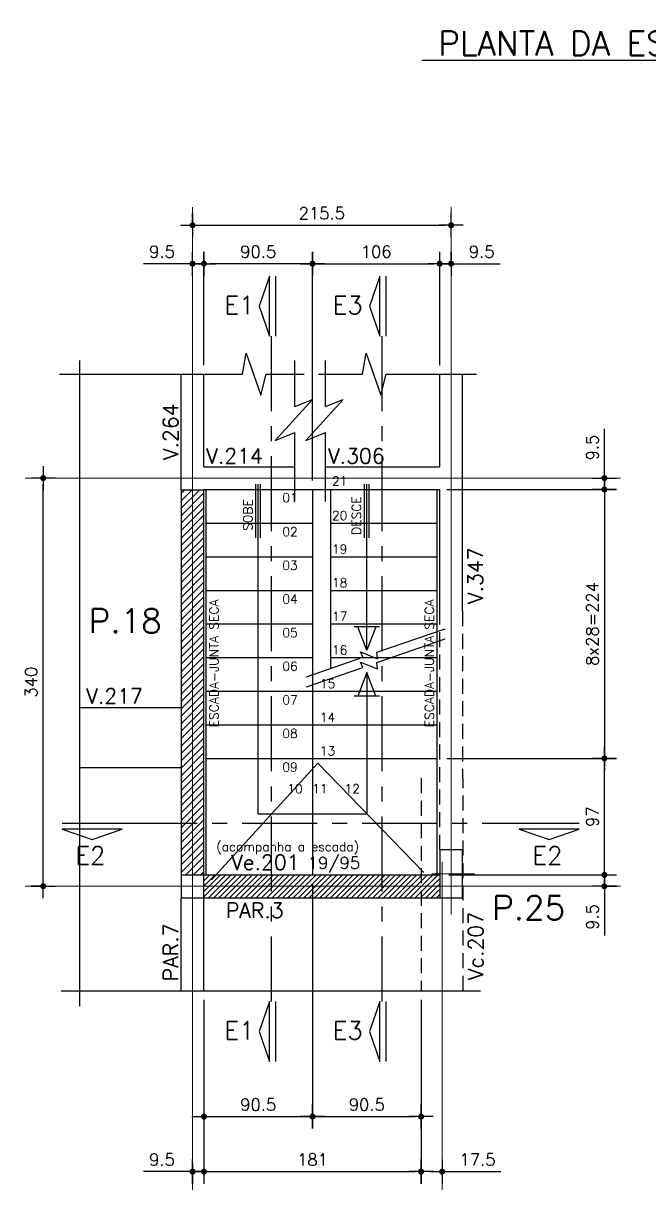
# Model space of a CAD drawing. Header units: inches. Extents: x 0 to 5940, y 0 to 4205.
# Drawn here: x 1950 to 2471, y 1489 to 2460 of the extents above; entities that cross this region are included whole.
import ezdxf

# ---------------------------------------------------------------- set-up
doc = ezdxf.new("R2010")
doc.units = ezdxf.units.IN
doc.header["$LTSCALE"] = 50
doc.header["$MEASUREMENT"] = 0
doc.linetypes.add('CENTER', pattern=[2, 1.25, -0.25, 0.25, -0.25])
doc.linetypes.add('HIDDEN', pattern=[0.375, 0.25, -0.125])
for name, color, linetype in [('COTA', 6, 'Continuous'), ('ESCADA', 8, 'Continuous'), ('FO-HACHURA_PILAR-MORRE', 252, 'Continuous'), ('FO-TEXTO-VIGAS', 3, 'Continuous'), ('P-M', 7, 'Continuous'), ('P-N', 5, 'Continuous'), ('TEXTO', 3, 'Continuous')]:
    doc.layers.add(name, color=color, linetype=linetype)
for name, color, linetype, lineweight in [('FO-Eixos', 150, 'Continuous', 5), ('FO-Textos dos pilares', 3, 'Continuous', 20), ('FO-Vigas', 2, 'Continuous', 30)]:
    doc.layers.add(name, color=color, linetype=linetype, lineweight=lineweight)
doc.styles.add('ROMANS', font='romans.shx')
doc.dimstyles.new('COTA_50', dxfattribs={"dimscale": 5, "dimtxt": 2, "dimasz": 1, "dimexe": 2, "dimexo": 1.5, "dimgap": 1, "dimtad": 1, "dimzin": 12, "dimdsep": 46, "dimtxsty": 'ROMANS', "dimblk1": 'COTA', "dimblk2": 'COTA', "dimsah": 1, "dimcen": -4, "dimdle": 1.5, "dimclrd": 6, "dimclre": 6, "dimclrt": 3, "dimadec": 0, "dimazin": 0, "dimtfac": 1, "dimtofl": 0, "dimtmove": 0, "dimatfit": 3, "dimldrblk": 'COTA', "dimfxl": 1, "dimtolj": 1, "dimtzin": 12, "dimarcsym": 0})

# ---------------------------------------------------------------- blocks, each defined once
blk = doc.blocks.new('COTA')
at = {"layer": 'COTA'}
for p, q in [((0, -2), (0, 2)), ((2, 0), (-2, 0))]:
    blk.add_line(p, q, dxfattribs=at)
at = {"layer": 'COTA', "const_width": 0.5}
blk.add_lwpolyline([(-0.25, 0, 1), (0.25, 0, 1)], format="xyb", close=True, dxfattribs=at)
blk = doc.blocks.new('*D91')
at = {"layer": 'COTA', "color": 6, "lineweight": -2, "transparency": 16777216}
for p, q in [((2100.07, 1505.02), (2100.07, 1493.66)), ((2105.07, 1503.66), (2276.03, 1503.66)), ((2281.03, 1505.02), (2281.03, 1493.66))]:
    blk.add_line(p, q, dxfattribs=at)
at = {"layer": 'Defpoints', "color": 0, "transparency": 16777216}
for p in [(2100.07, 1512.52), (2281.03, 1512.52), (2281.03, 1503.66)]:
    blk.add_point(p, dxfattribs=at)
at = {"layer": 'COTA', "color": 6, "lineweight": -2, "transparency": 16777216, "xscale": 5, "yscale": 5, "zscale": 5, "rotation": 180}
blk.add_blockref('COTA', (2100.07, 1503.66), dxfattribs=at)
at = {"layer": 'COTA', "color": 6, "lineweight": -2, "transparency": 16777216, "xscale": 5, "yscale": 5, "zscale": 5}
blk.add_blockref('COTA', (2281.03, 1503.66), dxfattribs=at)
at = {"layer": 'COTA', "color": 3, "transparency": 16777216, "insert": (2190.55, 1513.66), "char_height": 10, "attachment_point": 5, "style": 'ROMANS'}
blk.add_mtext('\\A1;181', dxfattribs=at)
blk = doc.blocks.new('*D92')
at = {"layer": 'COTA', "color": 6, "lineweight": -2, "transparency": 16777216}
for p, q in [((2190.55, 1743.34), (2190.55, 1539.48)), ((2100.07, 1550.11), (2100.07, 1539.48)), ((2105.07, 1549.48), (2185.55, 1549.48))]:
    blk.add_line(p, q, dxfattribs=at)
at = {"layer": 'Defpoints', "color": 0, "transparency": 16777216}
for p in [(2190.55, 1750.84), (2100.07, 1557.61), (2190.55, 1549.48)]:
    blk.add_point(p, dxfattribs=at)
at = {"layer": 'COTA', "color": 6, "lineweight": -2, "transparency": 16777216, "xscale": 5, "yscale": 5, "zscale": 5, "rotation": 180}
blk.add_blockref('COTA', (2100.07, 1549.48), dxfattribs=at)
at = {"layer": 'COTA', "color": 6, "lineweight": -2, "transparency": 16777216, "xscale": 5, "yscale": 5, "zscale": 5}
blk.add_blockref('COTA', (2190.55, 1549.48), dxfattribs=at)
at = {"layer": 'COTA', "color": 3, "transparency": 16777216, "insert": (2145.31, 1559.48), "char_height": 10, "attachment_point": 5, "style": 'ROMANS'}
blk.add_mtext('\\A1;90.5', dxfattribs=at)
blk = doc.blocks.new('*D93')
at = {"layer": 'COTA', "color": 6, "lineweight": -2, "transparency": 16777216}
for p, q in [((2190.55, 1557.39), (2190.55, 1539.48)), ((2281.03, 1557.39), (2281.03, 1539.48)), ((2195.55, 1549.48), (2276.03, 1549.48))]:
    blk.add_line(p, q, dxfattribs=at)
at = {"layer": 'Defpoints', "color": 0, "transparency": 16777216}
for p in [(2190.55, 1564.89), (2281.03, 1564.89), (2281.03, 1549.48)]:
    blk.add_point(p, dxfattribs=at)
at = {"layer": 'COTA', "color": 6, "lineweight": -2, "transparency": 16777216, "xscale": 5, "yscale": 5, "zscale": 5, "rotation": 180}
blk.add_blockref('COTA', (2190.55, 1549.48), dxfattribs=at)
at = {"layer": 'COTA', "color": 6, "lineweight": -2, "transparency": 16777216, "xscale": 5, "yscale": 5, "zscale": 5}
blk.add_blockref('COTA', (2281.03, 1549.48), dxfattribs=at)
at = {"layer": 'COTA', "color": 3, "transparency": 16777216, "insert": (2235.79, 1559.48), "char_height": 10, "attachment_point": 5, "style": 'ROMANS'}
blk.add_mtext('\\A1;90.5', dxfattribs=at)
blk = doc.blocks.new('*D94')
at = {"layer": 'COTA', "color": 6, "lineweight": -2, "transparency": 16777216}
for p, q in [((2433.74, 1755.84), (2433.74, 1760.84)), ((2304.03, 1750.84), (2443.74, 1750.84)), ((2434.14, 1741.34), (2443.74, 1741.34)), ((2433.74, 1736.34), (2433.74, 1700.39))]:
    blk.add_line(p, q, dxfattribs=at)
at = {"layer": 'Defpoints', "color": 0, "transparency": 16777216}
for p in [(2296.53, 1750.84), (2426.64, 1741.34), (2433.74, 1741.34)]:
    blk.add_point(p, dxfattribs=at)
at = {"layer": 'COTA', "color": 6, "lineweight": -2, "transparency": 16777216, "xscale": 5, "yscale": 5, "zscale": 5}
for p, rotation in [((2433.74, 1750.84), 270), ((2433.74, 1741.34), 90)]:
    blk.add_blockref('COTA', p, dxfattribs=dict(at, rotation=rotation))
at = {"layer": 'COTA', "color": 3, "transparency": 16777216, "insert": (2423.74, 1715.86), "char_height": 10, "attachment_point": 5, "rotation": 90, "style": 'ROMANS'}
blk.add_mtext('\\A1;9.5', dxfattribs=at)
blk = doc.blocks.new('*D95')
at = {"layer": 'COTA', "color": 6, "lineweight": -2, "transparency": 16777216}
for p, q in [((2302.53, 1847.84), (2443.74, 1847.84)), ((2433.74, 1755.84), (2433.74, 1842.84)), ((2433.14, 1750.84), (2443.74, 1750.84))]:
    blk.add_line(p, q, dxfattribs=at)
at = {"layer": 'Defpoints', "color": 0, "transparency": 16777216}
for p in [(2295.03, 1847.84), (2433.74, 1847.84), (2425.64, 1750.84)]:
    blk.add_point(p, dxfattribs=at)
at = {"layer": 'COTA', "color": 6, "lineweight": -2, "transparency": 16777216, "xscale": 5, "yscale": 5, "zscale": 5}
for p, rotation in [((2433.74, 1847.84), 90), ((2433.74, 1750.84), 270)]:
    blk.add_blockref('COTA', p, dxfattribs=dict(at, rotation=rotation))
at = {"layer": 'COTA', "color": 3, "transparency": 16777216, "insert": (2423.74, 1799.34), "char_height": 10, "attachment_point": 5, "rotation": 90, "style": 'ROMANS'}
blk.add_mtext('\\A1;97', dxfattribs=at)
blk = doc.blocks.new('*D96')
at = {"layer": 'COTA', "color": 6, "lineweight": -2, "transparency": 16777216}
for p, q in [((2302.53, 2071.84), (2443.74, 2071.84)), ((2433.74, 2066.84), (2433.74, 1852.84)), ((2421.64, 1847.84), (2443.74, 1847.84))]:
    blk.add_line(p, q, dxfattribs=at)
at = {"layer": 'Defpoints', "color": 0, "transparency": 16777216}
for p in [(2295.03, 2071.84), (2414.14, 1847.84), (2433.74, 1847.84)]:
    blk.add_point(p, dxfattribs=at)
at = {"layer": 'COTA', "color": 6, "lineweight": -2, "transparency": 16777216, "xscale": 5, "yscale": 5, "zscale": 5}
for p, rotation in [((2433.74, 2071.84), 90), ((2433.74, 1847.84), 270)]:
    blk.add_blockref('COTA', p, dxfattribs=dict(at, rotation=rotation))
at = {"layer": 'COTA', "color": 3, "transparency": 16777216, "insert": (2423.74, 1959.84), "char_height": 10, "attachment_point": 5, "rotation": 90, "style": 'ROMANS'}
blk.add_mtext('\\A1;8x28=224', dxfattribs=at)
blk = doc.blocks.new('*D97')
at = {"layer": 'COTA', "color": 6, "lineweight": -2, "transparency": 16777216}
for p, q in [((2433.74, 2086.34), (2433.74, 2122.29)), ((2430.64, 2081.34), (2443.74, 2081.34)), ((2430.64, 2071.84), (2443.74, 2071.84)), ((2433.74, 2066.84), (2433.74, 2061.84))]:
    blk.add_line(p, q, dxfattribs=at)
at = {"layer": 'Defpoints', "color": 0, "transparency": 16777216}
for p in [(2423.14, 2081.34), (2433.74, 2081.34), (2423.14, 2071.84)]:
    blk.add_point(p, dxfattribs=at)
at = {"layer": 'COTA', "color": 6, "lineweight": -2, "transparency": 16777216, "xscale": 5, "yscale": 5, "zscale": 5}
for p, rotation in [((2433.74, 2081.34), 270), ((2433.74, 2071.84), 90)]:
    blk.add_blockref('COTA', p, dxfattribs=dict(at, rotation=rotation))
at = {"layer": 'COTA', "color": 3, "transparency": 16777216, "insert": (2423.74, 2106.81), "char_height": 10, "attachment_point": 5, "rotation": 90, "style": 'ROMANS'}
blk.add_mtext('\\A1;9.5', dxfattribs=at)
blk = doc.blocks.new('*D98')
at = {"layer": 'COTA', "color": 6, "lineweight": -2, "transparency": 16777216}
for p, q in [((1964.64, 2081.34), (1956.14, 2081.34)), ((1966.14, 1746.34), (1966.14, 2076.34)), ((1964.64, 1741.34), (1956.14, 1741.34))]:
    blk.add_line(p, q, dxfattribs=at)
at = {"layer": 'Defpoints', "color": 0, "transparency": 16777216}
for p in [(1966.14, 2081.34), (1972.14, 2081.34), (1972.14, 1741.34)]:
    blk.add_point(p, dxfattribs=at)
at = {"layer": 'COTA', "color": 6, "lineweight": -2, "transparency": 16777216, "xscale": 5, "yscale": 5, "zscale": 5}
for p, rotation in [((1966.14, 2081.34), 90), ((1966.14, 1741.34), 270)]:
    blk.add_blockref('COTA', p, dxfattribs=dict(at, rotation=rotation))
at = {"layer": 'COTA', "color": 3, "transparency": 16777216, "insert": (1956.14, 1911.34), "char_height": 10, "attachment_point": 5, "rotation": 90, "style": 'ROMANS'}
blk.add_mtext('\\A1;340', dxfattribs=at)
blk = doc.blocks.new('*D99')
at = {"layer": 'COTA', "color": 6, "lineweight": -2, "transparency": 16777216}
for p, q in [((2090.57, 2291.4), (2090.57, 2301.9)), ((2306.03, 2291.4), (2306.03, 2301.9)), ((2095.57, 2291.9), (2301.03, 2291.9))]:
    blk.add_line(p, q, dxfattribs=at)
at = {"layer": 'Defpoints', "color": 0, "transparency": 16777216}
for p in [(2090.57, 2283.9), (2306.03, 2291.9), (2306.03, 2283.9)]:
    blk.add_point(p, dxfattribs=at)
at = {"layer": 'COTA', "color": 6, "lineweight": -2, "transparency": 16777216, "xscale": 5, "yscale": 5, "zscale": 5, "rotation": 180}
blk.add_blockref('COTA', (2090.57, 2291.9), dxfattribs=at)
at = {"layer": 'COTA', "color": 6, "lineweight": -2, "transparency": 16777216, "xscale": 5, "yscale": 5, "zscale": 5}
blk.add_blockref('COTA', (2306.03, 2291.9), dxfattribs=at)
at = {"layer": 'COTA', "color": 3, "transparency": 16777216, "insert": (2198.3, 2301.9), "char_height": 10, "attachment_point": 5, "style": 'ROMANS'}
blk.add_mtext('\\A1;215.5', dxfattribs=at)
blk = doc.blocks.new('*D100')
at = {"layer": 'COTA', "color": 6, "lineweight": -2, "transparency": 16777216}
for p, q in [((2100.07, 2175.34), (2100.07, 2269.9)), ((2190.55, 2079.34), (2190.55, 2269.9)), ((2185.55, 2259.9), (2105.07, 2259.9))]:
    blk.add_line(p, q, dxfattribs=at)
at = {"layer": 'Defpoints', "color": 0, "transparency": 16777216}
for p in [(2100.07, 2259.9), (2100.07, 2167.84), (2190.55, 2071.84)]:
    blk.add_point(p, dxfattribs=at)
at = {"layer": 'COTA', "color": 6, "lineweight": -2, "transparency": 16777216, "xscale": 5, "yscale": 5, "zscale": 5, "rotation": 180}
blk.add_blockref('COTA', (2100.07, 2259.9), dxfattribs=at)
at = {"layer": 'COTA', "color": 6, "lineweight": -2, "transparency": 16777216, "xscale": 5, "yscale": 5, "zscale": 5}
blk.add_blockref('COTA', (2190.55, 2259.9), dxfattribs=at)
at = {"layer": 'COTA', "color": 3, "transparency": 16777216, "insert": (2145.31, 2269.9), "char_height": 10, "attachment_point": 5, "style": 'ROMANS'}
blk.add_mtext('\\A1;90.5', dxfattribs=at)
blk = doc.blocks.new('*D101')
at = {"layer": 'COTA', "color": 6, "lineweight": -2, "transparency": 16777216}
for p, q in [((2090.57, 2256.4), (2090.57, 2269.9)), ((2100.07, 2256.4), (2100.07, 2269.9)), ((2085.57, 2259.9), (2049.61, 2259.9)), ((2105.07, 2259.9), (2110.07, 2259.9))]:
    blk.add_line(p, q, dxfattribs=at)
at = {"layer": 'Defpoints', "color": 0, "transparency": 16777216}
for p in [(2090.57, 2259.9), (2090.57, 2248.9), (2100.07, 2248.9)]:
    blk.add_point(p, dxfattribs=at)
at = {"layer": 'COTA', "color": 6, "lineweight": -2, "transparency": 16777216, "xscale": 5, "yscale": 5, "zscale": 5}
blk.add_blockref('COTA', (2090.57, 2259.9), dxfattribs=at)
at = {"layer": 'COTA', "color": 6, "lineweight": -2, "transparency": 16777216, "xscale": 5, "yscale": 5, "zscale": 5, "rotation": 180}
blk.add_blockref('COTA', (2100.07, 2259.9), dxfattribs=at)
at = {"layer": 'COTA', "color": 3, "transparency": 16777216, "insert": (2065.09, 2269.9), "char_height": 10, "attachment_point": 5, "style": 'ROMANS'}
blk.add_mtext('\\A1;9.5', dxfattribs=at)
blk = doc.blocks.new('*D102')
at = {"layer": 'COTA', "color": 6, "lineweight": -2, "transparency": 16777216}
for p, q in [((2190.55, 2255.4), (2190.55, 2269.9)), ((2296.53, 2175.34), (2296.53, 2269.9)), ((2195.55, 2259.9), (2291.53, 2259.9))]:
    blk.add_line(p, q, dxfattribs=at)
at = {"layer": 'Defpoints', "color": 0, "transparency": 16777216}
for p in [(2296.53, 2259.9), (2190.55, 2247.9), (2296.53, 2167.84)]:
    blk.add_point(p, dxfattribs=at)
at = {"layer": 'COTA', "color": 6, "lineweight": -2, "transparency": 16777216, "xscale": 5, "yscale": 5, "zscale": 5, "rotation": 180}
blk.add_blockref('COTA', (2190.55, 2259.9), dxfattribs=at)
at = {"layer": 'COTA', "color": 6, "lineweight": -2, "transparency": 16777216, "xscale": 5, "yscale": 5, "zscale": 5}
blk.add_blockref('COTA', (2296.53, 2259.9), dxfattribs=at)
at = {"layer": 'COTA', "color": 3, "transparency": 16777216, "insert": (2243.54, 2269.9), "char_height": 10, "attachment_point": 5, "style": 'ROMANS'}
blk.add_mtext('\\A1;106', dxfattribs=at)
blk = doc.blocks.new('*D103')
at = {"layer": 'COTA', "color": 6, "lineweight": -2, "transparency": 16777216}
for p, q in [((2296.53, 2259.4), (2296.53, 2269.9)), ((2306.03, 2259.4), (2306.03, 2269.9)), ((2291.53, 2259.9), (2286.53, 2259.9)), ((2311.03, 2259.9), (2346.99, 2259.9))]:
    blk.add_line(p, q, dxfattribs=at)
at = {"layer": 'Defpoints', "color": 0, "transparency": 16777216}
for p in [(2306.03, 2259.9), (2296.53, 2251.9), (2306.03, 2251.9)]:
    blk.add_point(p, dxfattribs=at)
at = {"layer": 'COTA', "color": 6, "lineweight": -2, "transparency": 16777216, "xscale": 5, "yscale": 5, "zscale": 5}
blk.add_blockref('COTA', (2296.53, 2259.9), dxfattribs=at)
at = {"layer": 'COTA', "color": 6, "lineweight": -2, "transparency": 16777216, "xscale": 5, "yscale": 5, "zscale": 5, "rotation": 180}
blk.add_blockref('COTA', (2306.03, 2259.9), dxfattribs=at)
at = {"layer": 'COTA', "color": 3, "transparency": 16777216, "insert": (2331.51, 2269.9), "char_height": 10, "attachment_point": 5, "style": 'ROMANS'}
blk.add_mtext('\\A1;9.5', dxfattribs=at)
blk = doc.blocks.new('*D333')
at = {"layer": 'COTA', "color": 6, "lineweight": -2, "transparency": 16777216}
for p, q in [((2100.07, 1646.9), (2100.07, 1493.66)), ((2090.57, 1510.75), (2090.57, 1493.66)), ((2085.57, 1503.66), (2049.61, 1503.66)), ((2105.07, 1503.66), (2110.07, 1503.66))]:
    blk.add_line(p, q, dxfattribs=at)
at = {"layer": 'Defpoints', "color": 0, "transparency": 16777216}
for p in [(2100.07, 1654.4), (2090.57, 1518.25), (2090.57, 1503.66)]:
    blk.add_point(p, dxfattribs=at)
at = {"layer": 'COTA', "color": 6, "lineweight": -2, "transparency": 16777216, "xscale": 5, "yscale": 5, "zscale": 5}
blk.add_blockref('COTA', (2090.57, 1503.66), dxfattribs=at)
at = {"layer": 'COTA', "color": 6, "lineweight": -2, "transparency": 16777216, "xscale": 5, "yscale": 5, "zscale": 5, "rotation": 180}
blk.add_blockref('COTA', (2100.07, 1503.66), dxfattribs=at)
at = {"layer": 'COTA', "color": 3, "transparency": 16777216, "insert": (2065.09, 1513.66), "char_height": 10, "attachment_point": 5, "style": 'ROMANS'}
blk.add_mtext('\\A1;9.5', dxfattribs=at)
blk = doc.blocks.new('*D334')
at = {"layer": 'COTA', "color": 6, "lineweight": -2, "transparency": 16777216}
for p, q in [((2281.03, 1646.9), (2281.03, 1493.66)), ((2298.53, 1509.52), (2298.53, 1493.66)), ((2276.03, 1503.66), (2271.03, 1503.66)), ((2303.53, 1503.66), (2347.58, 1503.66))]:
    blk.add_line(p, q, dxfattribs=at)
at = {"layer": 'Defpoints', "color": 0, "transparency": 16777216}
for p in [(2281.03, 1654.4), (2298.53, 1517.02), (2298.53, 1503.66)]:
    blk.add_point(p, dxfattribs=at)
at = {"layer": 'COTA', "color": 6, "lineweight": -2, "transparency": 16777216, "xscale": 5, "yscale": 5, "zscale": 5}
blk.add_blockref('COTA', (2281.03, 1503.66), dxfattribs=at)
at = {"layer": 'COTA', "color": 6, "lineweight": -2, "transparency": 16777216, "xscale": 5, "yscale": 5, "zscale": 5, "rotation": 180}
blk.add_blockref('COTA', (2298.53, 1503.66), dxfattribs=at)
at = {"layer": 'COTA', "color": 3, "transparency": 16777216, "insert": (2328.06, 1513.66), "char_height": 10, "attachment_point": 5, "style": 'ROMANS'}
blk.add_mtext('\\A1;17.5', dxfattribs=at)

msp = doc.modelspace()

# ---------------------------------------------------------------- hatches: boundary and pattern name
at = {"layer": 'FO-HACHURA_PILAR-MORRE'}
h = msp.add_hatch(dxfattribs=at)
h.set_pattern_fill('ANSI31', color=256, scale=35)
h.set_pattern_definition([(45, (-5402.1967, 8277.488), (-3.0935922, 3.0935922), [])])
h.paths.add_polyline_path([(2100.066, 2071.337), (2090.566, 2071.337), (2081.066, 2071.337), (2081.066, 1911.087), (2081.066, 1750.837), (2090.566, 1750.837), (2100.066, 1750.837), (2100.066, 1911.087)])
at = {"layer": 'FO-Vigas', "linetype": 'Continuous'}
h = msp.add_hatch(dxfattribs=at)
h.set_pattern_fill('ANSI31', color=253, scale=25)
h.set_pattern_definition([(45, (-7031.363, 14083.897), (-2.2097087, 2.2097087), [])])
h.paths.add_polyline_path([(2296.533, 1750.837), (2100.066, 1750.837), (2100.066, 1731.837), (2296.533, 1731.837)])

# ---------------------------------------------------------------- linework, layer by layer
at = {"layer": 'ESCADA'}
for p, q in [((2102.066, 1750.837), (2102.066, 2071.837)), ((2190.55, 2071.837), (2190.55, 1750.837)), ((2205.55, 2071.837), (2205.55, 1922.847)), ((2294.533, 1750.837), (2294.533, 2071.837)), ((2102.066, 2043.837), (2190.55, 2043.837)), ((2205.55, 2043.837), (2294.533, 2043.837)), ((2102.066, 2015.837), (2190.55, 2015.837)), ((2205.55, 2015.837), (2294.533, 2015.837)), ((2102.066, 1987.837), (2190.55, 1987.837)), ((2205.55, 1987.837), (2294.533, 1987.837)), ((2102.066, 1959.837), (2190.55, 1959.837)), ((2205.55, 1959.837), (2294.533, 1959.837)), ((2244.263, 1936.208), (2301.137, 1955.836)), ((2244.263, 1927.693), (2301.137, 1947.321)), ((2232.368, 1932.102), (2230.566, 1936.603)), ((2230.566, 1936.603), (2244.587, 1930.835)), ((2244.587, 1930.835), (2244.263, 1936.208)), ((2102.066, 1931.837), (2190.55, 1931.837)), ((2185.474, 1915.918), (2232.368, 1932.102)), ((2185.474, 1907.403), (2232.368, 1923.587)), ((2205.55, 1931.837), (2294.533, 1931.837)), ((2232.368, 1923.587), (2230.566, 1928.089)), ((2230.566, 1928.089), (2244.587, 1922.321)), ((2244.587, 1922.321), (2244.263, 1927.693)), ((2102.066, 1903.837), (2294.533, 1903.837)), ((2102.066, 1875.837), (2294.533, 1875.837)), ((2102.066, 1847.837), (2294.533, 1847.837)), ((2194.916, 1843.854), (2106.433, 1746.854)), ((2194.916, 1843.854), (2283.399, 1752.854))]:
    msp.add_line(p, q, dxfattribs=at)
at = {"layer": 'FO-Eixos'}
for p, q in [((2090.566, 1488.66), (2090.566, 2306.897)), ((2306.033, 2306.897), (2306.033, 1717.834)), ((1951.137, 2081.337), (2447.137, 2081.337)), ((2298.533, 1761.708), (2298.533, 1488.66)), ((2289.835, 1751.837), (2325.637, 1751.837)), ((1951.137, 1741.337), (2447.137, 1741.337))]:
    msp.add_line(p, q, dxfattribs=at)
at = {"layer": 'FO-Vigas', "color": 8}
for p, q in [((1996.637, 1641.397), (1996.637, 2179.397)), ((2132.158, 2167.837), (2135.22, 2185.486)), ((2135.22, 2185.486), (2147.472, 2150.419)), ((2175.839, 2140.951), (2175.839, 2179.397)), ((2201.339, 2140.951), (2201.339, 2179.397)), ((2232.158, 2167.837), (2235.22, 2185.486)), ((2235.22, 2185.486), (2247.472, 2150.419)), ((1979.839, 2167.837), (2132.158, 2167.837)), ((2147.472, 2150.419), (2151.927, 2167.837)), ((2151.927, 2167.837), (2183.637, 2167.837)), ((2195.637, 2167.837), (2232.158, 2167.837)), ((2247.472, 2150.419), (2251.927, 2167.837)), ((2251.927, 2167.837), (2327.259, 2167.837)), ((2190.588, 2146.915), (2159.462, 2112.51)), ((2175.839, 2140.951), (2190.588, 2146.915)), ((2216.088, 2146.915), (2184.962, 2112.51)), ((2201.339, 2140.951), (2216.088, 2146.915)), ((2159.462, 2112.51), (2175.839, 2119.218)), ((2175.839, 2061.837), (2175.839, 2119.218)), ((2184.962, 2112.51), (2201.339, 2119.218)), ((2201.339, 2061.837), (2201.339, 2119.218)), ((1981.137, 1654.397), (2330.572, 1654.397))]:
    msp.add_line(p, q, dxfattribs=at)
at = {"layer": 'FO-Vigas'}
for p, q in [((2081.066, 2071.337), (2081.066, 2167.837)), ((2100.066, 2090.837), (2100.066, 2167.837)), ((2296.533, 2090.837), (2296.533, 2167.837)), ((2315.533, 1970.397), (2315.533, 2167.837)), ((2100.066, 2090.837), (2175.839, 2090.837)), ((2201.339, 2090.837), (2296.533, 2090.837)), ((2100.066, 2071.337), (2100.066, 2071.837)), ((2100.066, 2071.837), (2296.533, 2071.837)), ((2296.533, 1970.397), (2296.533, 2071.837)), ((1996.637, 1890.337), (2081.066, 1890.337)), ((1996.637, 1840.337), (2081.066, 1840.337)), ((2100.066, 1750.837), (2296.533, 1750.837)), ((2081.066, 1654.397), (2081.066, 1731.837)), ((2100.066, 1731.837), (2316.033, 1731.837)), ((2100.066, 1654.397), (2100.066, 1731.837))]:
    msp.add_line(p, q, dxfattribs=at)
at = {"layer": 'FO-Vigas', "color": 8, "linetype": 'HIDDEN'}
for p, q in [((2296.533, 1771.837), (2296.533, 1970.397)), ((2315.533, 1970.397), (2315.533, 1831.397))]:
    msp.add_line(p, q, dxfattribs=at)
at = {"layer": 'FO-Vigas', "linetype": 'HIDDEN'}
for p, q in [((2281.033, 1831.397), (2281.033, 1654.397)), ((2316.033, 1654.397), (2316.033, 1831.397))]:
    msp.add_line(p, q, dxfattribs=at)
at = {"layer": 'P-M'}
msp.add_lwpolyline([(2100.066, 2071.337), (2090.566, 2071.337), (2081.066, 2071.337), (2081.066, 1911.087), (2081.066, 1750.837), (2090.566, 1750.837), (2100.066, 1750.837), (2100.066, 1911.087), (2100.066, 2071.337)], close=True, dxfattribs=at)
at = {"layer": 'P-N'}
for points in [[(2100.066, 2071.337), (2090.566, 2071.337), (2081.066, 2071.337), (2081.066, 1901.587), (2081.066, 1731.837), (2090.566, 1731.837), (2100.066, 1731.837), (2100.066, 1901.587), (2100.066, 2071.337)], [(2315.533, 1771.837), (2306.033, 1771.837), (2296.533, 1771.837), (2296.533, 1751.837), (2296.533, 1731.837), (2306.033, 1731.837), (2315.533, 1731.837), (2315.533, 1751.837), (2315.533, 1771.837)]]:
    msp.add_lwpolyline(points, close=True, dxfattribs=at)
at = {"layer": 'TEXTO', "color": 3}
for p, q in [((2159.586, 2249.591), (2159.586, 2199.591)), ((2251.6, 2249.591), (2251.6, 2199.591)), ((1982.023, 1793.838), (2032.023, 1793.838)), ((2362.865, 1793.838), (2412.865, 1793.838)), ((2159.586, 1645.43), (2159.586, 1595.43)), ((2251.6, 1645.43), (2251.6, 1595.43))]:
    msp.add_line(p, q, dxfattribs=at)
at = {"layer": 'TEXTO', "color": 8, "linetype": 'CENTER'}
for p, q in [((2156.161, 2199.591), (2156.161, 1645.43)), ((2248.174, 2199.591), (2248.174, 1645.43)), ((2032.023, 1793.838), (2362.865, 1793.838))]:
    msp.add_line(p, q, dxfattribs=at)
at = {"layer": 'TEXTO', "color": 8}
for p, q in [((2143.308, 2031.461), (2143.308, 2076.134)), ((2145.308, 1801.309), (2145.308, 2076.134)), ((2147.308, 2031.461), (2147.308, 2076.134)), ((2233.791, 2031.461), (2233.791, 2076.134)), ((2235.791, 1938.042), (2235.791, 2076.134)), ((2237.791, 2031.461), (2237.791, 2076.134)), ((2246.291, 1957.556), (2225.291, 1957.556)), ((2235.791, 1938.042), (2228.291, 1957.556)), ((2243.291, 1957.556), (2235.791, 1938.042)), ((2235.791, 1919.333), (2228.291, 1899.82)), ((2235.791, 1919.333), (2235.791, 1801.309)), ((2243.291, 1899.82), (2235.791, 1919.333)), ((2246.291, 1899.82), (2225.291, 1899.82)), ((2235.791, 1801.309), (2145.308, 1801.309))]:
    msp.add_line(p, q, dxfattribs=at)
at = {"layer": 'TEXTO', "color": 3}
for points in [[(2154.586, 2199.591), (2154.586, 2249.591), (2146.086, 2224.591), (2154.586, 2199.591)], [(2246.6, 2199.591), (2246.6, 2249.591), (2238.1, 2224.591), (2246.6, 2199.591)], [(2032.023, 1788.838), (1982.023, 1788.838), (2007.023, 1780.338), (2032.023, 1788.838)], [(2412.865, 1788.838), (2362.865, 1788.838), (2387.865, 1780.338), (2412.865, 1788.838)], [(2154.586, 1595.43), (2154.586, 1645.43), (2146.086, 1620.43), (2154.586, 1595.43)], [(2246.6, 1595.43), (2246.6, 1645.43), (2238.1, 1620.43), (2246.6, 1595.43)]]:
    msp.add_lwpolyline(points, dxfattribs=at)

# ---------------------------------------------------------------- texts
at = {"layer": 'FO-TEXTO-VIGAS', "color": 1, "style": 'ROMANS'}
for s, p in [('V.264', (2078.535, 2096.338)), ('V.347', (2332.392, 1976.428)), ('Vc.207', (2332.832, 1663.188)), ('PAR.7', (2078.5, 1662.128))]:
    msp.add_text(s, height=12.5, rotation=90, dxfattribs=at).set_placement(p)
for s, p in [('V.214', (2102.087, 2093.516)), ('V.306', (2203.587, 2093.516)), ('V.217', (2002.087, 1893.516)), ('Ve.201', (2122.917, 1755.048)), ('PAR.3', (2118.331, 1714.975))]:
    msp.add_text(s, height=12.5, dxfattribs=at).set_placement(p)
at = {"layer": 'FO-TEXTO-VIGAS', "style": 'ROMANS'}
msp.add_text('19/95', height=10, dxfattribs=at).set_placement((2186.512, 1755.868))
at = {"layer": 'FO-Textos dos pilares', "color": 1, "style": 'ROMANS'}
for s, p in [('P.18', (2004.081, 1952.372)), ('P.25', (2340.28, 1713.521))]:
    msp.add_text(s, height=20, dxfattribs=at).set_placement(p)
at = {"layer": 'TEXTO', "color": 1, "style": 'ROMANS'}
for s, height, p in [('%%U PLANTA DA ESCADA DO PAV. TÉRREO AO PAV. SUPERIOR ', 20, (2281.731, 2433.419)), ('E1', 15, (2117.179, 2217.907)), ('E3', 15, (2207.32, 2217.907)), ('E2', 15, (1992.907, 1759.408)), ('E2', 15, (2373.749, 1759.408)), ('E1', 15, (2117.179, 1613.746)), ('E3', 15, (2207.32, 1613.746))]:
    msp.add_text(s, height=height, dxfattribs=at).set_placement(p)
at = {"layer": 'TEXTO', "color": 4, "style": 'ROMANS'}
for s, p in [('21', (2206.765, 2075.037)), ('01', (2165.373, 2061.364)), ('20', (2206.765, 2046.403)), ('02', (2165.373, 2032.864)), ('19', (2206.765, 2018.403)), ('03', (2165.373, 2004.864)), ('18', (2206.765, 1990.403)), ('04', (2165.373, 1976.864)), ('17', (2206.765, 1962.403)), ('05', (2165.373, 1948.864)), ('16', (2206.765, 1934.403)), ('06', (2165.373, 1920.864)), ('15', (2196.638, 1906.403)), ('07', (2165.373, 1892.864)), ('14', (2196.638, 1878.403)), ('08', (2165.373, 1864.864)), ('13', (2196.638, 1850.403)), ('09', (2165.373, 1836.864)), ('10', (2169.465, 1818.812)), ('11', (2190.261, 1818.812)), ('12', (2217.194, 1818.812)), ('(acompanha a escada)', (2110.405, 1770.6))]:
    msp.add_text(s, height=7.5, dxfattribs=at).set_placement(p)
for s, p in [('SOBE', (2140.434, 2037.445)), ('DESCE', (2230.917, 2034.026)), ('ESCADA-JUNTA SECA', (2112.264, 1873.799)), ('ESCADA-JUNTA SECA', (2291.75, 1873.799))]:
    msp.add_text(s, height=7.5, rotation=90, dxfattribs=at).set_placement(p)

# ---------------------------------------------------------------- dimensions: what is measured, and where the dimension line sits
at = {"layer": 'COTA'}
for base, p1, p2, override, picture, middle in [((2306.033, 2291.897), (2090.566, 2283.897), (2306.033, 2283.897), {"dimdec": 1}, '*D99', (2198.3, 2301.897)), ((2100.066, 2259.897), (2190.55, 2071.837), (2100.066, 2167.837), {"dimdec": 1}, '*D100', (2145.308, 2269.897)), ((2296.533, 2259.897), (2190.55, 2247.897), (2296.533, 2167.837), {"dimdec": 0}, '*D102', (2243.541, 2269.897)), ((2190.55, 1549.476), (2100.066, 1557.613), (2190.55, 1750.837), {"dimdec": 1}, '*D92', (2145.308, 1559.476)), ((2281.033, 1549.476), (2190.55, 1564.885), (2281.033, 1564.885), {"dimdec": 1}, '*D93', (2235.791, 1559.476)), ((2281.033, 1503.66), (2100.066, 1512.524), (2281.033, 1512.524), {"dimdec": 0}, '*D91', (2190.55, 1513.66))]:
    dim = msp.add_linear_dim(base=base, p1=p1, p2=p2, dimstyle='COTA_50', override=override, dxfattribs=at)
    dim.commit()
    dim.dimension.update_dxf_attribs({"geometry": picture, "text_midpoint": middle})
for base, p1, p2, picture, middle in [((2090.566, 2259.897), (2100.066, 2248.897), (2090.566, 2248.897), '*D101', (2065.09, 2269.897)), ((2306.033, 2259.897), (2296.533, 2251.897), (2306.033, 2251.897), '*D103', (2331.509, 2269.897)), ((2090.566, 1503.66), (2100.066, 1654.397), (2090.566, 1518.247), '*D333', (2065.09, 1513.66)), ((2298.533, 1503.66), (2281.033, 1654.397), (2298.533, 1517.018), '*D334', (2328.057, 1513.66))]:
    dim = msp.add_linear_dim(base=base, p1=p1, p2=p2, dimstyle='COTA_50', dxfattribs=at)
    dim.commit()
    dim.dimension.update_dxf_attribs({"geometry": picture, "text_midpoint": middle})
for base, p1, p2, picture, middle in [((2433.742, 2081.337), (2423.137, 2071.837), (2423.137, 2081.337), '*D97', (2423.742, 2106.814)), ((1966.137, 2081.337), (1972.137, 1741.337), (1972.137, 2081.337), '*D98', (1956.137, 1911.337)), ((2433.742, 1847.837), (2425.637, 1750.837), (2295.033, 1847.837), '*D95', (2423.742, 1799.337)), ((2433.742, 1741.337), (2296.533, 1750.837), (2426.637, 1741.337), '*D94', (2423.742, 1715.861))]:
    dim = msp.add_linear_dim(base=base, p1=p1, p2=p2, angle=90, dimstyle='COTA_50', dxfattribs=at)
    dim.commit()
    dim.dimension.update_dxf_attribs({"geometry": picture, "text_midpoint": middle})
dim = msp.add_linear_dim(base=(2433.742, 1847.837), p1=(2295.033, 2071.837), p2=(2414.137, 1847.837), angle=90, text='8x28=224', dimstyle='COTA_50', dxfattribs=at)
dim.commit()
dim.dimension.update_dxf_attribs({"geometry": '*D96', "text_midpoint": (2423.742, 1959.837)})

doc.saveas('drawing.dxf')
